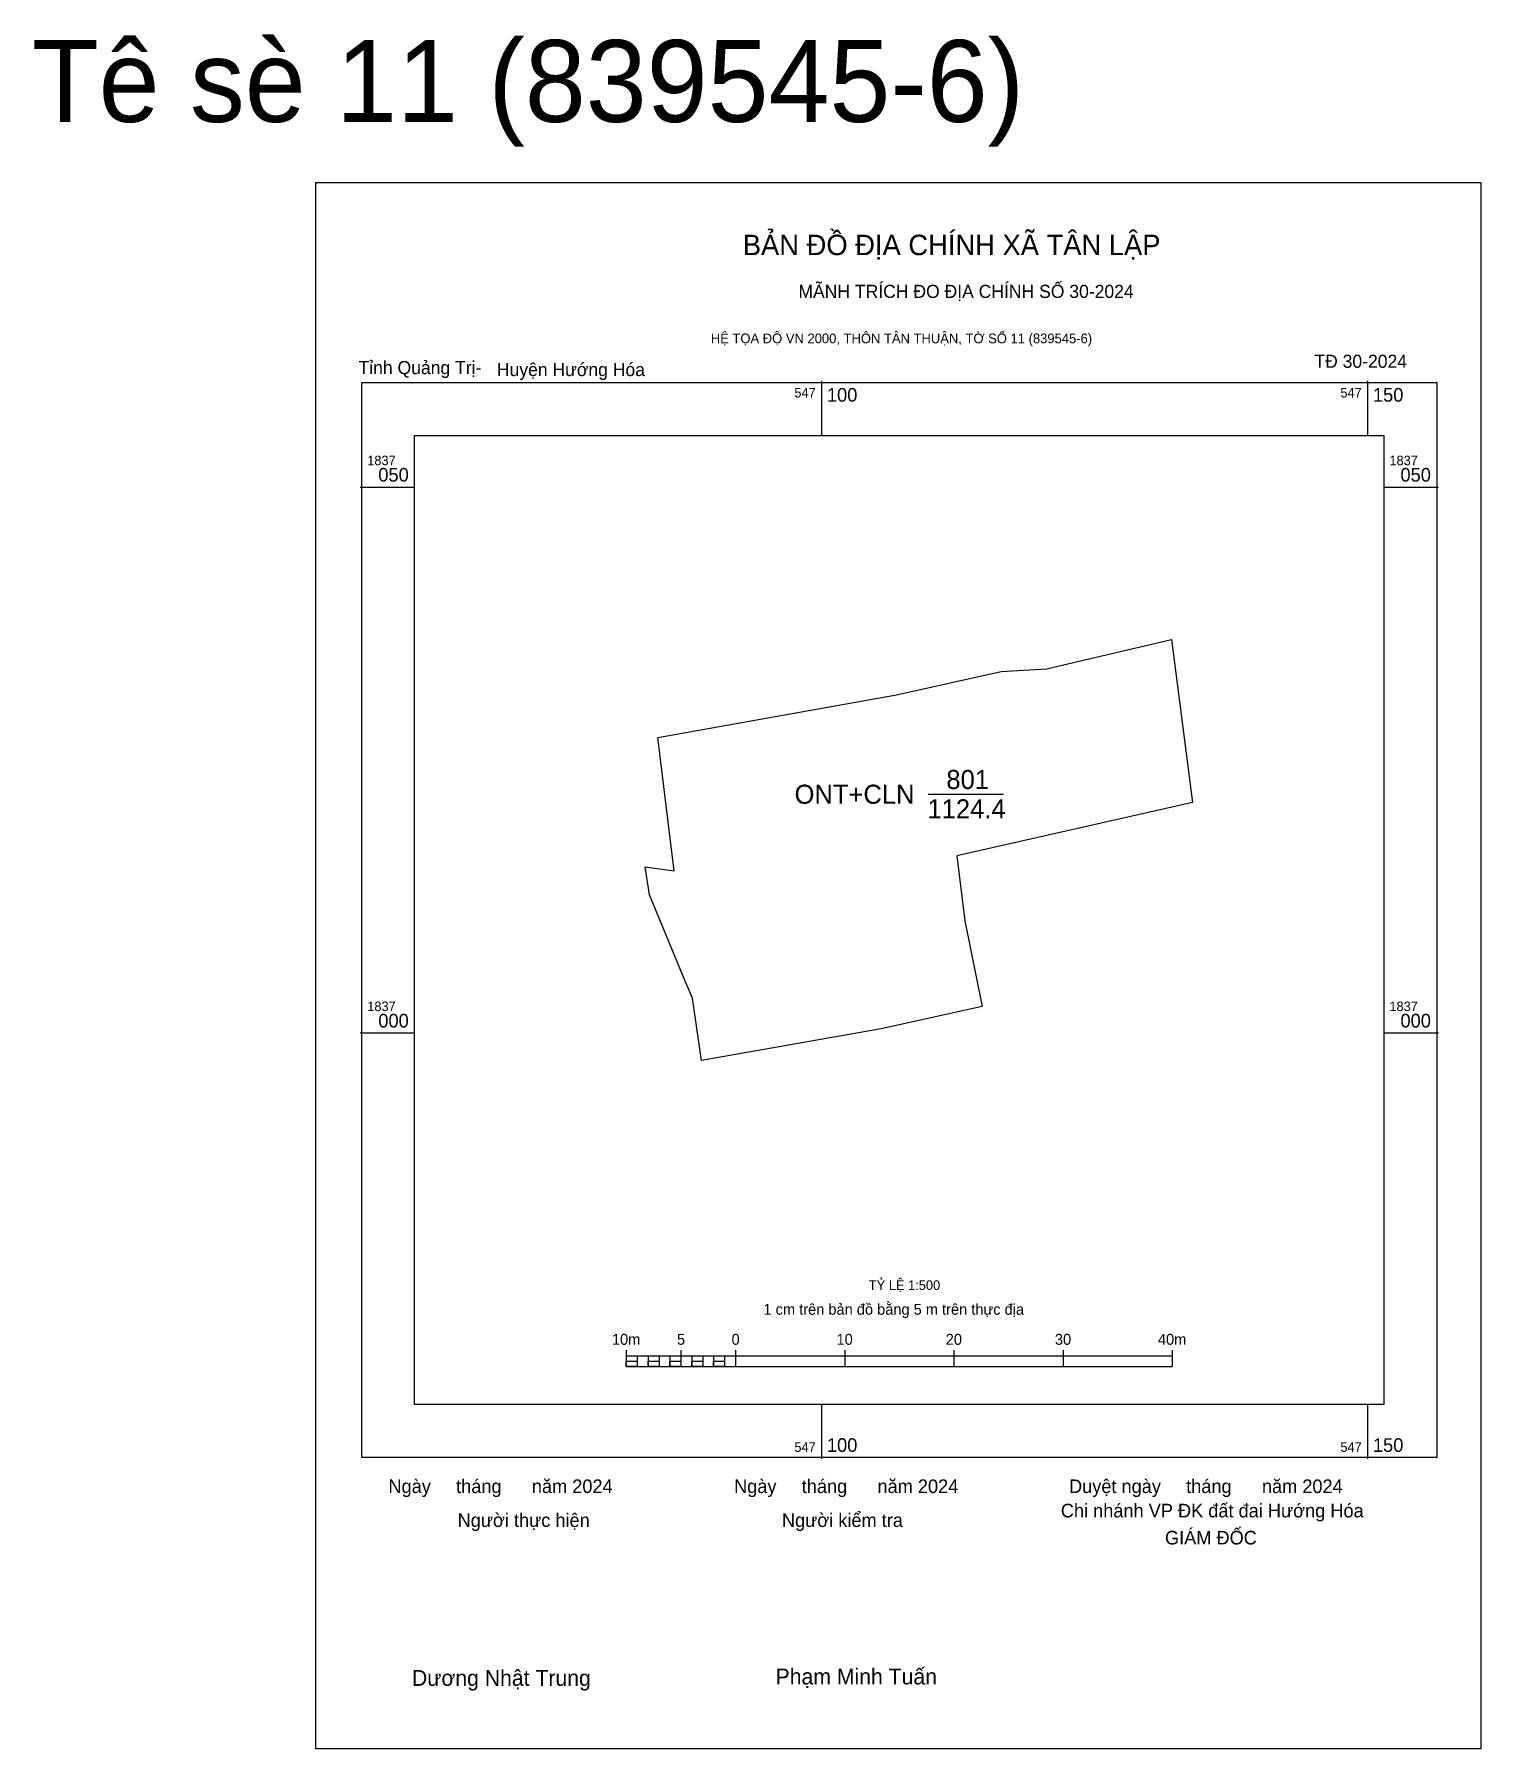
# Model space of a CAD drawing. Extents: x 547028 to 547160, y 1836934 to 1837091.
import ezdxf

# ---------------------------------------------------------------- set-up
doc = ezdxf.new("R2010")
doc.units = 0
for name, color, linetype in [('Level 10', 7, 'Continuous'), ('Level 13', 7, 'Continuous'), ('Level 15', 7, 'Continuous'), ('Level 6', 7, 'Continuous'), ('Level 62', 7, 'Continuous'), ('Level 63', 7, 'Continuous'), ('Level 9', 7, 'Continuous')]:
    doc.layers.add(name, color=color, linetype=linetype)

msp = doc.modelspace()

# ---------------------------------------------------------------- linework, layer by layer
at = {"layer": 'Level 10'}
for p, q in [((547120.6, 1837033.35), (547132.04, 1837036.03)), ((547132.04, 1837036.03), (547133.98, 1837021.11)), ((547116.45, 1837033.1), (547120.6, 1837033.35)), ((547106.88, 1837030.97), (547116.45, 1837033.1)), ((547085.01, 1837027.05), (547106.88, 1837030.97)), ((547086.5, 1837014.86), (547085.01, 1837027.05)), ((547133.98, 1837021.11), (547112.4, 1837016.23)), ((547112.4, 1837016.23), (547113.14, 1837010.28)), ((547084.24, 1837012.64), (547083.87, 1837015.21)), ((547083.87, 1837015.21), (547086.5, 1837014.86)), ((547087.47, 1837004.91), (547084.24, 1837012.64)), ((547113.14, 1837010.28), (547114.73, 1837002.43)), ((547088.19, 1837003.2), (547087.47, 1837004.91)), ((547089.03, 1836997.47), (547088.19, 1837003.2)), ((547114.73, 1837002.43), (547105.46, 1837000.39)), ((547105.46, 1837000.39), (547089.03, 1836997.47))]:
    msp.add_line(p, q, dxfattribs=at)
at = {"layer": 'Level 15'}
msp.add_lwpolyline([(547053.69, 1837077.9), (547160.37, 1837077.9), (547160.37, 1836934.44), (547053.69, 1836934.44)], close=True, dxfattribs=at)
at = {"layer": 'Level 62'}
msp.add_lwpolyline([(547062.75, 1837054.73), (547151.51, 1837054.73), (547151.51, 1836965.98), (547062.75, 1836965.98)], close=True, dxfattribs=at)
at = {"layer": 'Level 63'}
for p, q in [((547100, 1837059.73), (547100, 1837054.73)), ((547150, 1837059.73), (547150, 1837054.73)), ((547057.75, 1837050), (547062.75, 1837050)), ((547151.51, 1837050), (547156.51, 1837050)), ((547057.75, 1837000), (547062.75, 1837000)), ((547151.51, 1837000), (547156.51, 1837000)), ((547082.13, 1836970.94), (547082.13, 1836969.44)), ((547082.13, 1836970.44), (547132.13, 1836970.44)), ((547083.13, 1836970.44), (547083.13, 1836969.44)), ((547084.13, 1836970.44), (547084.13, 1836969.44)), ((547085.13, 1836970.44), (547085.13, 1836969.44)), ((547086.13, 1836970.44), (547086.13, 1836969.44)), ((547087.13, 1836970.94), (547087.13, 1836969.44)), ((547087.13, 1836970.44), (547087.13, 1836969.44)), ((547088.13, 1836970.44), (547088.13, 1836969.44)), ((547089.13, 1836970.44), (547089.13, 1836969.44)), ((547090.13, 1836970.44), (547090.13, 1836969.44)), ((547091.13, 1836970.44), (547091.13, 1836969.44)), ((547092.13, 1836970.94), (547092.13, 1836969.44)), ((547092.13, 1836970.44), (547092.13, 1836969.44)), ((547102.13, 1836970.94), (547102.13, 1836969.44)), ((547112.13, 1836970.94), (547112.13, 1836969.44)), ((547122.13, 1836970.94), (547122.13, 1836969.44)), ((547132.13, 1836970.94), (547132.13, 1836969.44)), ((547082.13, 1836969.44), (547132.13, 1836969.44)), ((547100, 1836965.98), (547100, 1836960.98)), ((547150, 1836965.98), (547150, 1836960.98))]:
    msp.add_line(p, q, dxfattribs=at)
for points in [[(547057.91, 1837059.57), (547156.35, 1837059.57), (547156.35, 1836961.13), (547057.91, 1836961.13)], [(547082.13, 1836969.94), (547083.13, 1836969.94), (547083.13, 1836969.44), (547082.13, 1836969.44)], [(547082.13, 1836969.94), (547083.13, 1836969.94), (547083.13, 1836969.44), (547082.13, 1836969.44)], [(547084.13, 1836969.94), (547085.13, 1836969.94), (547085.13, 1836969.44), (547084.13, 1836969.44)], [(547086.13, 1836969.94), (547087.13, 1836969.94), (547087.13, 1836969.44), (547086.13, 1836969.44)], [(547088.13, 1836969.94), (547089.13, 1836969.94), (547089.13, 1836969.44), (547088.13, 1836969.44)], [(547090.13, 1836969.94), (547091.13, 1836969.94), (547091.13, 1836969.44), (547090.13, 1836969.44)]]:
    msp.add_lwpolyline(points, close=True, dxfattribs=at)
at = {"layer": 'Level 9'}
msp.add_line((547109.77, 1837021.87), (547116.67, 1837021.87), dxfattribs=at)

# ---------------------------------------------------------------- texts
at = {"layer": 'Level 13'}
for s, p in [('801', (547111.44, 1837022.34)), ('ONT+CLN', (547097.54, 1837020.99)), ('1124.4', (547109.71, 1837019.65))]:
    msp.add_text(s, height=1.749, dxfattribs=at).set_placement(p)
at = {"layer": 'Level 6'}
msp.add_text('TỶ LỆ 1:500', height=0.879, dxfattribs=at).set_placement((547104.34, 1836976.46))
at = {"layer": 'Level 63'}
for s, height, p in [('Tê sè 11 (839545-6)', 7.5, (547027.69, 1837083.44)), ('BẢN ĐỒ ĐỊA CHÍNH XÃ TÂN LẬP', 1.8718, (547092.8, 1837071.24)), ('MÃNH TRÍCH ĐO ĐỊA CHÍNH SỐ 30-2024', 1.2011, (547097.89, 1837067.32)), ('HỆ TỌA ĐỘ VN 2000, THÔN TÂN THUẬN, TỜ SỐ 11 (839545-6)', 0.8891, (547089.87, 1837063.17)), ('547', 0.875, (547097.52, 1837058.2)), ('100', 1.25, (547100.5, 1837057.82)), ('547', 0.875, (547147.52, 1837058.2)), ('150', 1.25, (547150.5, 1837057.82)), ('1837', 0.875, (547058.41, 1837052)), ('1837', 0.875, (547152.01, 1837052)), ('050', 1.25, (547059.42, 1837050.5)), ('050', 1.25, (547153.02, 1837050.5)), ('1837', 0.875, (547058.41, 1837002)), ('000', 1.25, (547059.42, 1837000.5)), ('1837', 0.875, (547152.01, 1837002)), ('000', 1.25, (547153.02, 1837000.5)), ('1 cm trên bản đồ bằng 5 m trên thực địa', 1, (547094.69, 1836974.19)), ('10m', 1, (547080.81, 1836971.44)), ('5', 1, (547086.77, 1836971.44)), ('0', 1, (547091.77, 1836971.44)), ('10', 1, (547101.38, 1836971.44)), ('20', 1, (547111.38, 1836971.44)), ('30', 1, (547121.38, 1836971.44)), ('40m', 1, (547130.81, 1836971.44)), ('547', 0.875, (547097.52, 1836961.63)), ('100', 1.25, (547100.5, 1836961.63)), ('547', 0.875, (547147.52, 1836961.63)), ('150', 1.25, (547150.5, 1836961.63)), ('Ngày     tháng      năm 2024', 1.2442, (547060.35, 1836957.86)), ('Ngày     tháng      năm 2024', 1.2442, (547092, 1836957.86)), ('Duyệt ngày     tháng      năm 2024', 1.2442, (547122.67, 1836957.86)), ('Chi nhánh VP ĐK đất đai Hướng Hóa', 1.2442, (547121.92, 1836955.63)), ('Người thực hiện', 1.2442, (547066.68, 1836954.75)), ('Người kiểm tra', 1.2442, (547096.38, 1836954.75)), ('GIÁM ĐỐC', 1.244, (547131.46, 1836953.15)), ('Dương Nhật Trung', 1.4512, (547062.5, 1836940.2)), ('Phạm Minh Tuấn', 1.4512, (547095.8, 1836940.33))]:
    msp.add_text(s, height=height, dxfattribs=at).set_placement(p)
at = {"layer": 'Level 9'}
for s, height, p in [('Tỉnh Quảng Trị-', 1.2011, (547057.61, 1837060.34)), ('Huyện Hướng Hóa', 1.2011, (547070.28, 1837060.16)), ('TĐ 30-2024', 1.201, (547145.14, 1837060.92))]:
    msp.add_text(s, height=height, dxfattribs=at).set_placement(p)

doc.saveas('drawing.dxf')
